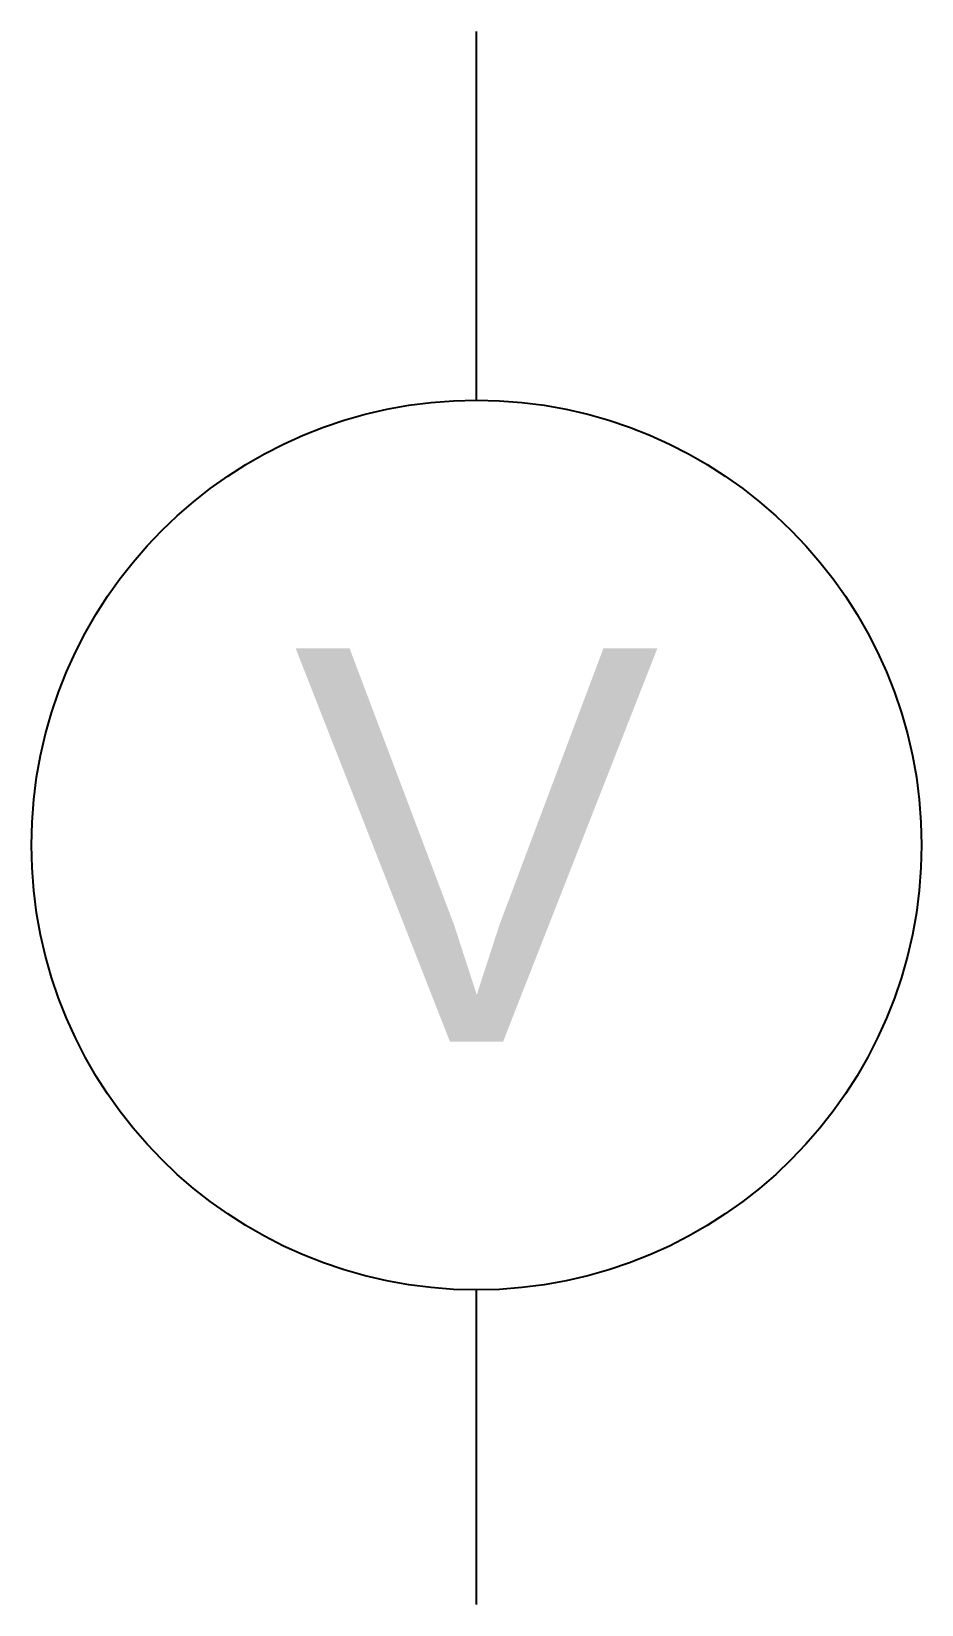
# Model space of a CAD drawing. Header units: millimetres. Extents: x -2.8 to 2.8, y -10 to 0.
import ezdxf

# ---------------------------------------------------------------- set-up
doc = ezdxf.new("R2010")
doc.units = ezdxf.units.MM
doc.layers.get('0').update_dxf_attribs({"lineweight": 25})
doc.styles.add('textstyle11', font='')
doc.styles.get('textstyle11').set_extended_font_data('Arial')

msp = doc.modelspace()

# ---------------------------------------------------------------- linework, layer by layer
for p, q in [((0, -2.343), (0, 0)), ((0, -10), (0, -8))]:
    msp.add_line(p, q)
msp.add_circle((0, -5.172), 2.828)

# ---------------------------------------------------------------- texts
at = {"insert": (0, -5.172), "char_height": 2.5, "attachment_point": 5, "style": 'textstyle11'}
msp.add_mtext('V', dxfattribs=at)

doc.saveas('drawing.dxf')
